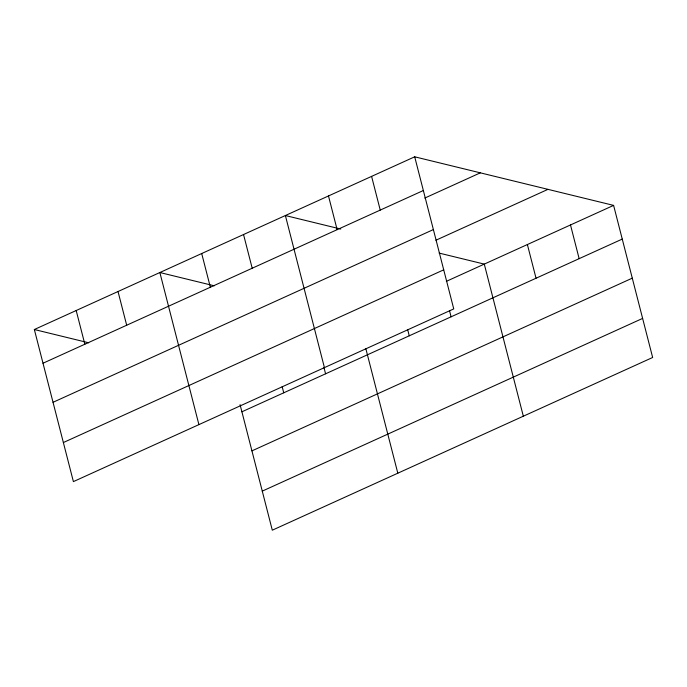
<?xml version="1.0" encoding="UTF-8"?>
<svg xmlns="http://www.w3.org/2000/svg" width="687" height="687" viewBox="0 0 687 687"><rect width="100%" height="100%" fill="white"/><g stroke="black" fill="none" stroke-linecap="round" stroke-linejoin="round"><path stroke-width="1.03" d="M414.699 156.808L453.746 308.901L73.397 481.613L34.35 329.52L414.699 156.808L613.603 205.387L652.65 357.48L272.301 530.192L240.072 404.66M43.006 363.225L423.355 190.514M424.781 198.071L480.333 172.841M53.036 402.299L433.385 229.578M435.884 240.244L547.96 189.354M63.367 442.548L443.716 269.828M446.335 281.344L613.603 205.387M241.901 411.805L622.25 239.085M251.931 450.87L632.28 278.158M262.271 491.128L642.62 318.407M340.761 229.054L285.38 215.529L324.427 367.622M439.156 253.091L484.283 264.109L523.331 416.202M214.224 285.801L159.865 272.524L198.912 424.618M34.35 329.52L88.709 342.796M570.493 224.958L579.15 258.664M527.384 244.538L536.04 278.235M449.521 310.687L451.093 316.81M371.59 176.379L380.246 210.085M407.683 329.683L409.254 335.806M328.489 195.958L337.137 229.656M365.845 348.678L397.816 473.197M324.006 367.682L325.578 373.805M243.542 234.533L252.198 268.231M282.168 386.678L283.74 392.809M201.703 253.529L210.359 287.235M118.027 291.528L126.683 325.226M76.188 310.524L84.844 344.23"/></g></svg>
